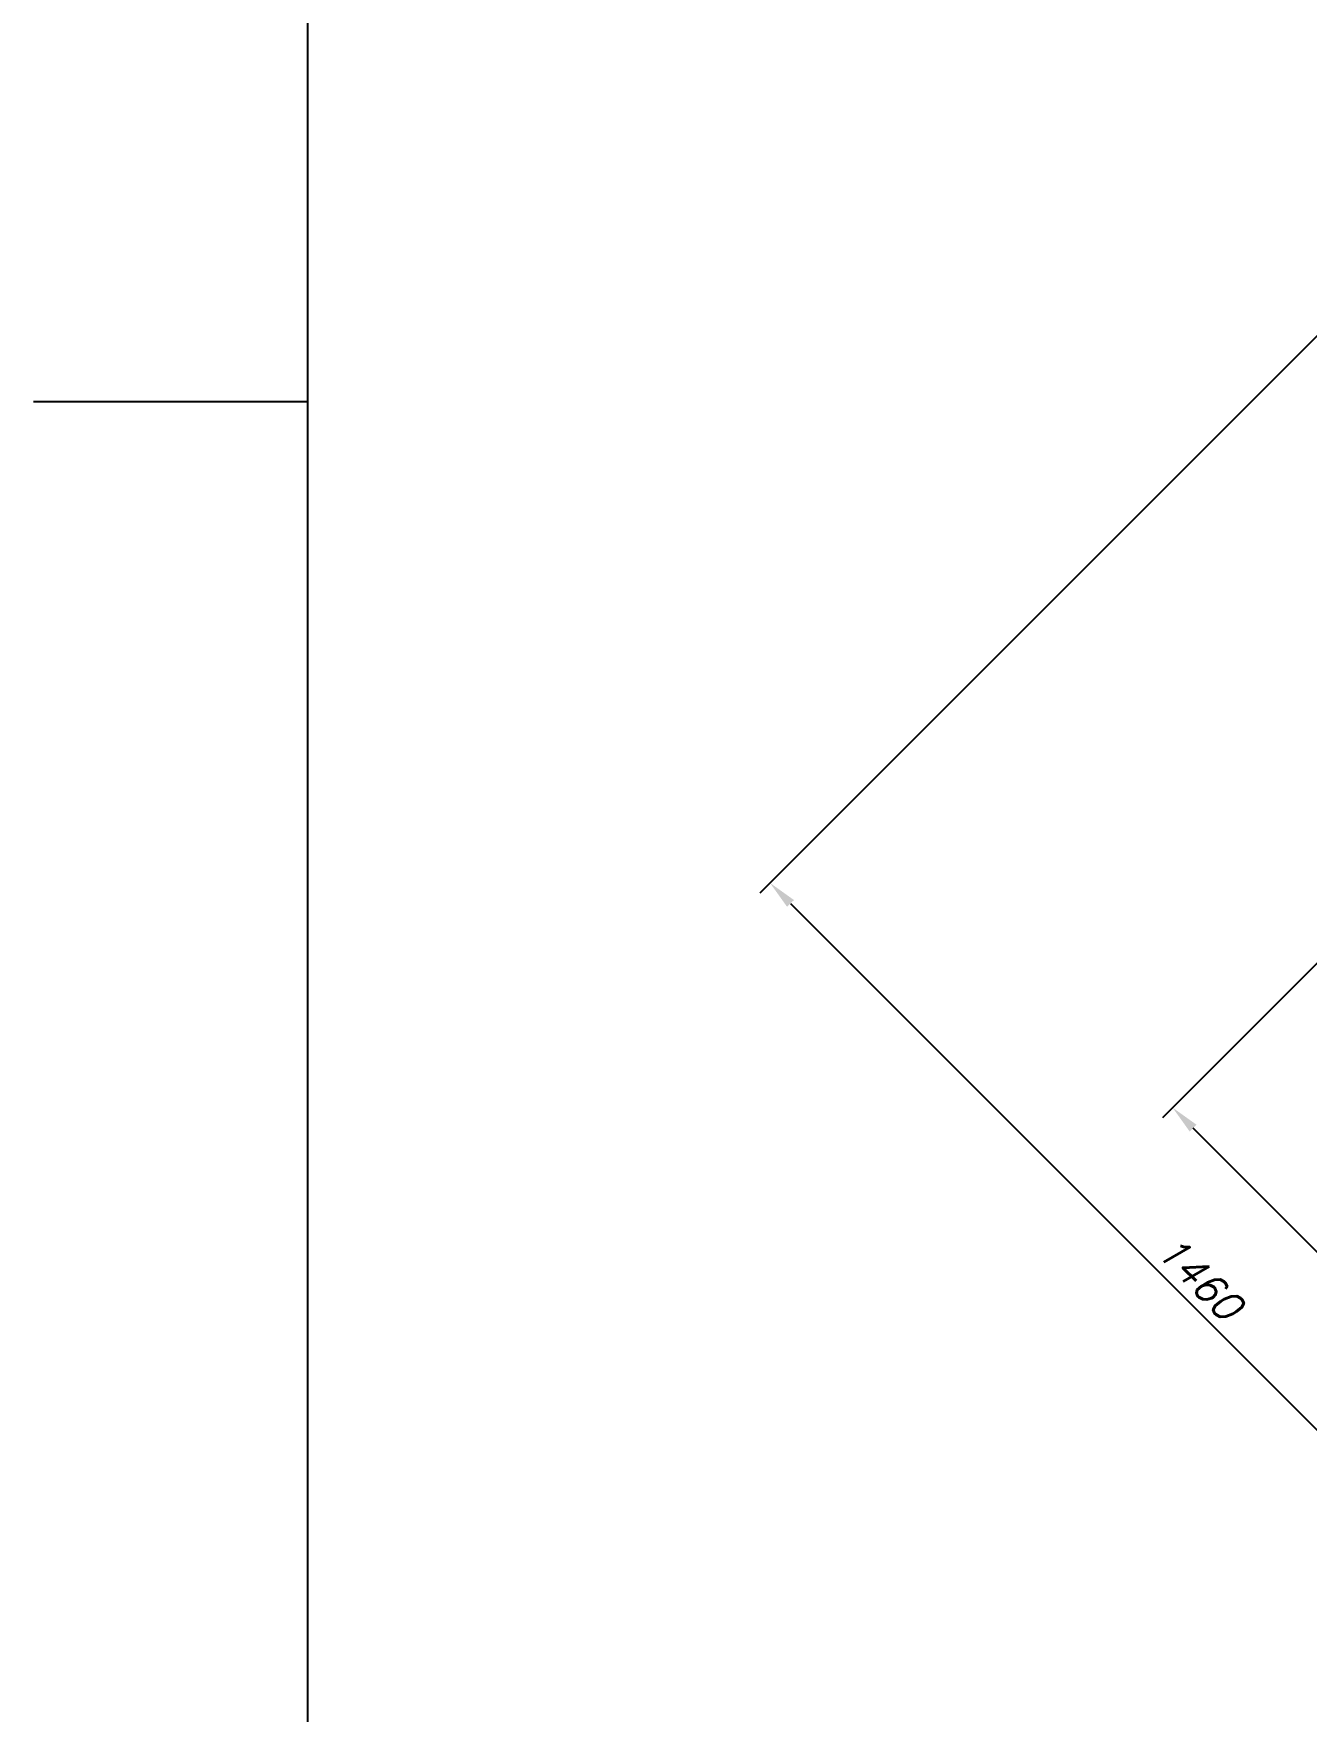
# Model space of a CAD drawing. Extents: x -15546 to -11346, y -11606 to -5666.
# Drawn here: x -15546 to -13895, y -10334 to -8159 of the extents above; entities that cross this region are included whole.
import ezdxf

# ---------------------------------------------------------------- set-up
doc = ezdxf.new("R2010")
doc.units = 0
doc.header["$LTSCALE"] = 99
doc.header["$MEASUREMENT"] = 0
doc.layers.get('DEFPOINTS').update_dxf_attribs({"linetype": 'CONTINUOUS'})
doc.layers.add('ESTREITA', color=1, linetype='CONTINUOUS')
doc.layers.add('RAHMEN07', color=5, linetype='CONTINUOUS')
doc.styles.add('FABIO', font='romans.shx', dxfattribs={"oblique": 15})
doc.dimstyles.new('FABIO_AGUIAR', dxfattribs={"dimscale": 15, "dimtxt": 2.5, "dimasz": 2.5, "dimexe": 1.25, "dimexo": 1, "dimgap": 0.9, "dimtad": 1, "dimtxsty": 'FABIO', "dimcen": 2.5, "dimclrt": 3, "dimazin": 3, "dimtfac": 1, "dimtmove": 0, "dimatfit": 3, "dimtolj": 1, "dimtzin": 0})

# ---------------------------------------------------------------- blocks, each defined once
blk = doc.blocks.new('*D2')
at = {"layer": 'DEFPOINTS', "color": 0}
for p in [(-13684.3, -8354), (-12661.9, -9386.4), (-13563.2, -10287.7)]:
    blk.add_point(p, dxfattribs=at)
at = {"layer": 'ESTREITA', "color": 0}
for p, q in [((-13694.9, -8364.6), (-14603.8, -9273.6)), ((-14564.1, -9286.8), (-13589.7, -10261.2)), ((-12672.5, -9397), (-13576.5, -10300.9))]:
    blk.add_line(p, q, dxfattribs=at)
for points in [[(-14559.6, -9282.4), (-14568.5, -9291.2), (-14590.6, -9260.3)], [(-13585.3, -10256.7), (-13594.1, -10265.6), (-13563.2, -10287.7)]]:
    blk.add_solid(points, dxfattribs=at)
at = {"layer": 'ESTREITA', "color": 3, "insert": (-14033.6, -9771.7), "char_height": 37.5, "attachment_point": 5, "rotation": 315, "style": 'FABIO'}
blk.add_mtext('\\A1;1460', dxfattribs=at)
blk = doc.blocks.new('*D3')
at = {"layer": 'DEFPOINTS', "color": 0}
for p in [(-13282.5, -8765.7), (-12731, -9317.3), (-14068.4, -9551.6)]:
    blk.add_point(p, dxfattribs=at)
at = {"layer": 'ESTREITA', "color": 0}
for p, q in [((-13293.1, -8776.3), (-14081.6, -9564.8)), ((-12741.6, -9327.9), (-13530.1, -10116.4)), ((-13543.4, -10076.6), (-14041.9, -9578.1))]:
    blk.add_line(p, q, dxfattribs=at)
for points in [[(-14037.4, -9573.7), (-14046.3, -9582.5), (-14068.4, -9551.6)], [(-13538.9, -10072.2), (-13547.8, -10081), (-13516.8, -10103.1)]]:
    blk.add_solid(points, dxfattribs=at)
at = {"layer": 'ESTREITA', "color": 3, "insert": (-13769.8, -9804.5), "char_height": 37.5, "attachment_point": 5, "rotation": 315, "style": 'FABIO'}
blk.add_mtext('\\A1;780', dxfattribs=at)

msp = doc.modelspace()

# ---------------------------------------------------------------- linework, layer by layer
at = {"layer": 'RAHMEN07'}
for p, q in [((-15190.031, -10506.418), (-15190.031, -5766.418)), ((-15190.031, -8636.418), (-15546.031, -8636.418))]:
    msp.add_line(p, q, dxfattribs=at)

# ---------------------------------------------------------------- dimensions: what is measured, and where the dimension line sits
at = {"layer": 'ESTREITA'}
dim = msp.add_linear_dim(base=(-13563.192, -10287.675), p1=(-13684.261, -8353.992), p2=(-12661.885, -9386.368), angle=135, text='1460', dimstyle='FABIO_AGUIAR', dxfattribs=at)
dim.commit()
dim.dimension.update_dxf_attribs({"geometry": '*D2', "text_midpoint": (-14056.38, -9794.487), "dimtype": 160})
dim = msp.add_linear_dim(base=(-14068.382, -9551.57), p1=(-12730.989, -9317.264), p2=(-13282.533, -8765.72), angle=135, text='780', dimstyle='FABIO_AGUIAR', dxfattribs=at)
dim.commit()
dim.dimension.update_dxf_attribs({"geometry": '*D3', "text_midpoint": (-13769.806, -9804.537)})

doc.saveas('drawing.dxf')
